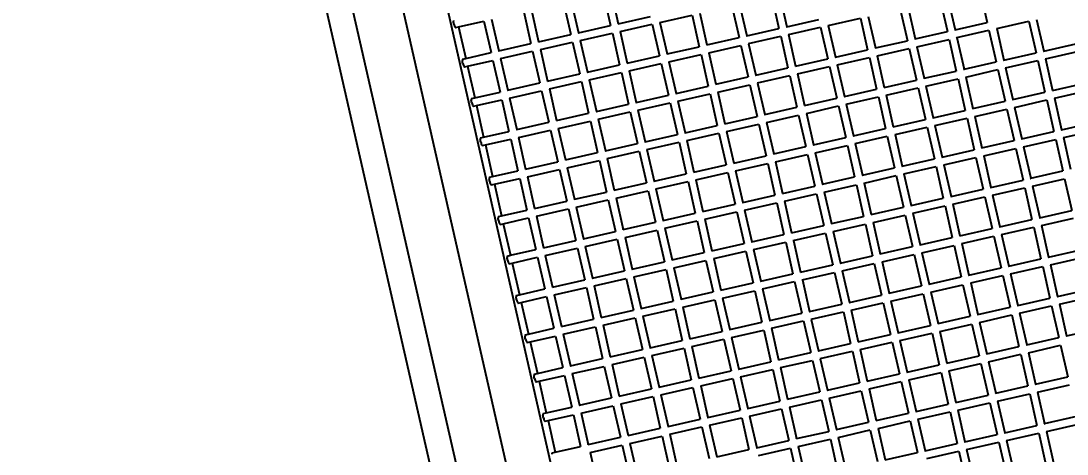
# Model space of a CAD drawing. Header units: inches. Extents: x -1841 to -80, y -100 to 1021.
# Drawn here: x -463.714 to -462.561, y 567.772 to 568.249 of the extents above; entities that cross this region are included whole.
import ezdxf

# ---------------------------------------------------------------- set-up
doc = ezdxf.new("R2010")
doc.units = ezdxf.units.IN
doc.header["$MEASUREMENT"] = 0
doc.layers.add('Edges', color=7, linetype='Continuous')
doc.styles.get("Standard").update_dxf_attribs({"font": 'arial.ttf'})

# ---------------------------------------------------------------- blocks, each defined once
blk = doc.blocks.new('infrared patio heater fr')
at = {"layer": 'Edges'}
for p, q in [((14.58, 5.303), (14.58, 6.131)), ((14.781, 5.303), (14.779, 6.131)), ((15.593, 5.303), (15.593, 6.131)), ((15.794, 5.303), (15.793, 6.131)), ((16.606, 5.303), (16.606, 6.131)), ((16.807, 5.303), (16.806, 6.131)), ((13.767, 5.303), (14.58, 5.303)), ((14.58, 5.295), (14.58, 5.303)), ((14.779, 5.299), (14.781, 5.303)), ((14.781, 5.303), (15.593, 5.303)), ((15.593, 5.295), (15.593, 5.303)), ((15.793, 5.299), (15.794, 5.303)), ((15.794, 5.303), (16.606, 5.303)), ((16.606, 5.295), (16.606, 5.303)), ((16.806, 5.299), (16.807, 5.303)), ((16.807, 5.303), (17.62, 5.303)), ((13.766, 5.105), (14.58, 5.105)), ((13.767, 4.277), (13.766, 5.105)), ((14.58, 4.277), (14.58, 5.105)), ((14.779, 5.105), (15.593, 5.105)), ((14.781, 4.277), (14.779, 5.105)), ((15.593, 4.277), (15.593, 5.105)), ((15.793, 5.105), (16.606, 5.105)), ((15.794, 4.277), (15.793, 5.105)), ((16.606, 4.277), (16.606, 5.105)), ((16.806, 5.105), (17.62, 5.105)), ((16.807, 4.277), (16.806, 5.105)), ((17.62, 4.277), (17.62, 5.105)), ((17.819, 5.105), (18.633, 5.105)), ((17.821, 4.277), (17.819, 5.105)), ((18.633, 4.277), (18.633, 5.105)), ((18.834, 4.277), (18.833, 5.105)), ((19.646, 4.277), (19.646, 5.105)), ((19.847, 4.277), (19.846, 5.105)), ((20.66, 4.277), (20.66, 5.105)), ((20.861, 4.277), (20.859, 5.105)), ((21.673, 4.277), (21.673, 5.105)), ((13.766, 4.273), (13.767, 4.277)), ((13.767, 4.277), (14.58, 4.277)), ((14.58, 4.269), (14.58, 4.277)), ((14.779, 4.273), (14.781, 4.277)), ((14.781, 4.277), (15.593, 4.277)), ((15.593, 4.269), (15.593, 4.277)), ((15.793, 4.273), (15.794, 4.277)), ((15.794, 4.277), (16.606, 4.277)), ((16.606, 4.269), (16.606, 4.277)), ((16.806, 4.273), (16.807, 4.277)), ((16.807, 4.277), (17.62, 4.277)), ((17.62, 4.271), (17.62, 4.277)), ((17.62, 4.267), (17.62, 4.271)), ((17.819, 4.273), (17.821, 4.277)), ((17.821, 4.277), (18.633, 4.277)), ((18.633, 4.269), (18.633, 4.277)), ((18.833, 4.273), (18.834, 4.277)), ((18.834, 4.277), (19.646, 4.277)), ((19.646, 4.269), (19.646, 4.277)), ((19.846, 4.273), (19.847, 4.277)), ((19.847, 4.277), (20.66, 4.277)), ((20.66, 4.269), (20.66, 4.277)), ((20.859, 4.273), (20.861, 4.277)), ((20.861, 4.277), (21.673, 4.277)), ((21.674, 4.271), (21.673, 4.277)), ((12.753, 4.079), (13.566, 4.079)), ((13.566, 3.251), (13.566, 4.079)), ((13.766, 4.079), (14.58, 4.079)), ((13.767, 3.251), (13.766, 4.079)), ((14.58, 3.251), (14.58, 4.079)), ((14.779, 4.079), (15.593, 4.079)), ((14.78, 3.251), (14.779, 4.079)), ((15.593, 3.251), (15.593, 4.079)), ((15.793, 4.079), (16.606, 4.079)), ((15.794, 3.251), (15.793, 4.079)), ((16.606, 3.251), (16.606, 4.079)), ((16.806, 4.079), (17.62, 4.079)), ((16.807, 3.251), (16.806, 4.079)), ((17.62, 3.251), (17.62, 4.079)), ((17.819, 4.079), (18.633, 4.079)), ((17.82, 3.251), (17.819, 4.079)), ((18.633, 3.251), (18.633, 4.079)), ((18.833, 4.079), (19.646, 4.079)), ((18.834, 3.251), (18.833, 4.079)), ((19.646, 3.251), (19.646, 4.079)), ((19.846, 4.079), (20.66, 4.079)), ((19.847, 3.251), (19.846, 4.079)), ((20.66, 3.251), (20.66, 4.079)), ((20.859, 4.079), (21.673, 4.079)), ((20.86, 3.251), (20.859, 4.079)), ((21.673, 3.251), (21.673, 4.079)), ((21.873, 4.079), (22.686, 4.079)), ((21.874, 3.251), (21.873, 4.079)), ((22.686, 3.251), (22.686, 4.079)), ((22.887, 3.251), (22.886, 4.079)), ((23.7, 3.251), (23.7, 4.079)), ((23.9, 3.251), (23.899, 4.079)), ((12.754, 3.251), (13.566, 3.251)), ((13.566, 3.242), (13.566, 3.251)), ((13.766, 3.245), (13.767, 3.251)), ((13.767, 3.251), (14.58, 3.251)), ((14.58, 3.242), (14.58, 3.251)), ((14.779, 3.245), (14.78, 3.251)), ((14.78, 3.251), (15.593, 3.251)), ((15.593, 3.242), (15.593, 3.251)), ((15.793, 3.245), (15.794, 3.251)), ((15.794, 3.251), (16.606, 3.251)), ((16.606, 3.242), (16.606, 3.251)), ((16.806, 3.245), (16.807, 3.251)), ((16.807, 3.251), (17.62, 3.251)), ((17.62, 3.242), (17.62, 3.251)), ((17.819, 3.245), (17.82, 3.251)), ((17.82, 3.251), (18.633, 3.251)), ((18.633, 3.242), (18.633, 3.251)), ((18.833, 3.245), (18.834, 3.251)), ((18.834, 3.251), (19.646, 3.251)), ((19.646, 3.242), (19.646, 3.251)), ((19.846, 3.245), (19.847, 3.251)), ((19.847, 3.251), (20.66, 3.251)), ((20.66, 3.242), (20.66, 3.251)), ((20.859, 3.245), (20.86, 3.251)), ((20.86, 3.251), (21.673, 3.251)), ((21.673, 3.242), (21.673, 3.251)), ((21.873, 3.245), (21.874, 3.251)), ((21.874, 3.251), (22.686, 3.251)), ((22.686, 3.242), (22.686, 3.251)), ((22.886, 3.245), (22.887, 3.251)), ((22.887, 3.251), (23.7, 3.251)), ((23.7, 3.245), (23.7, 3.251)), ((23.7, 3.242), (23.7, 3.245)), ((23.899, 3.245), (23.9, 3.251)), ((23.9, 3.251), (24.713, 3.251)), ((12.753, 3.053), (13.566, 3.053)), ((13.566, 2.225), (13.566, 3.053)), ((13.766, 3.053), (14.58, 3.053)), ((13.767, 2.225), (13.766, 3.053)), ((14.58, 2.225), (14.58, 3.053)), ((14.78, 2.225), (14.778, 3.055)), ((14.78, 3.053), (15.593, 3.053)), ((15.593, 2.225), (15.593, 3.053)), ((15.794, 2.225), (15.791, 3.055)), ((15.793, 3.053), (16.606, 3.053)), ((16.606, 2.225), (16.606, 3.053)), ((16.806, 3.053), (17.62, 3.053)), ((16.807, 2.225), (16.806, 3.053)), ((17.62, 2.225), (17.62, 3.053)), ((17.819, 3.053), (18.633, 3.053)), ((17.82, 2.225), (17.819, 3.053)), ((18.633, 2.225), (18.633, 3.053)), ((18.833, 3.053), (19.646, 3.053)), ((18.834, 2.225), (18.833, 3.053)), ((19.646, 2.225), (19.646, 3.053)), ((19.846, 3.053), (20.66, 3.053)), ((19.847, 2.225), (19.846, 3.053)), ((20.66, 2.225), (20.66, 3.053)), ((20.859, 3.053), (21.673, 3.053)), ((20.86, 2.225), (20.859, 3.053)), ((21.673, 2.225), (21.673, 3.053)), ((21.874, 2.225), (21.871, 3.055)), ((21.873, 3.053), (22.686, 3.053)), ((22.686, 2.225), (22.686, 3.053)), ((22.886, 3.053), (23.7, 3.053)), ((22.887, 2.225), (22.886, 3.053)), ((23.7, 2.225), (23.7, 3.053)), ((23.899, 3.053), (24.713, 3.053)), ((23.9, 2.225), (23.899, 3.053)), ((12.754, 2.225), (13.566, 2.225)), ((13.566, 2.218), (13.566, 2.225)), ((13.766, 2.221), (13.767, 2.225)), ((13.767, 2.225), (14.58, 2.225)), ((14.58, 2.218), (14.58, 2.225)), ((14.779, 2.221), (14.78, 2.225)), ((14.78, 2.225), (15.593, 2.225)), ((15.593, 2.218), (15.593, 2.225)), ((15.793, 2.221), (15.794, 2.225)), ((15.794, 2.225), (16.606, 2.225)), ((16.606, 2.218), (16.606, 2.225)), ((16.806, 2.221), (16.807, 2.225)), ((16.807, 2.225), (17.62, 2.225)), ((17.62, 2.218), (17.62, 2.225)), ((17.819, 2.221), (17.82, 2.225)), ((17.82, 2.225), (18.633, 2.225)), ((18.633, 2.218), (18.633, 2.225)), ((18.833, 2.221), (18.834, 2.225)), ((18.834, 2.225), (19.646, 2.225)), ((19.646, 2.218), (19.646, 2.225)), ((19.846, 2.221), (19.847, 2.225)), ((19.847, 2.225), (20.66, 2.225)), ((20.66, 2.218), (20.66, 2.225)), ((20.859, 2.221), (20.86, 2.225)), ((20.86, 2.225), (21.673, 2.225)), ((21.673, 2.218), (21.673, 2.225)), ((21.873, 2.221), (21.874, 2.225)), ((21.874, 2.225), (22.686, 2.225)), ((22.686, 2.218), (22.686, 2.225)), ((22.886, 2.221), (22.887, 2.225)), ((22.887, 2.225), (23.7, 2.225)), ((23.7, 2.218), (23.7, 2.225)), ((23.899, 2.221), (23.9, 2.225)), ((23.9, 2.225), (24.713, 2.225)), ((12.753, 2.027), (13.566, 2.027)), ((13.566, 1.199), (13.566, 2.027)), ((13.766, 2.027), (14.58, 2.027)), ((13.767, 1.199), (13.766, 2.027)), ((14.58, 1.199), (14.58, 2.027)), ((14.779, 2.027), (15.593, 2.027)), ((14.78, 1.199), (14.779, 2.027)), ((15.593, 1.199), (15.593, 2.027)), ((15.793, 2.027), (16.606, 2.027)), ((15.794, 1.199), (15.793, 2.027)), ((16.606, 1.199), (16.606, 2.027)), ((16.806, 2.027), (17.62, 2.027)), ((16.807, 1.199), (16.806, 2.027)), ((17.62, 1.199), (17.62, 2.027)), ((17.819, 2.027), (18.633, 2.027)), ((17.82, 1.199), (17.819, 2.027)), ((18.633, 1.199), (18.633, 2.027)), ((18.833, 2.027), (19.646, 2.027)), ((18.834, 1.199), (18.833, 2.027)), ((19.646, 1.199), (19.646, 2.027)), ((19.846, 2.027), (20.66, 2.027)), ((19.847, 1.199), (19.846, 2.027)), ((20.66, 1.199), (20.66, 2.027)), ((20.859, 2.027), (21.673, 2.027)), ((20.86, 1.199), (20.859, 2.027)), ((21.673, 1.199), (21.673, 2.027)), ((21.873, 2.027), (22.686, 2.027)), ((21.874, 1.199), (21.873, 2.027)), ((22.686, 1.199), (22.686, 2.027)), ((22.886, 2.027), (23.7, 2.027)), ((22.887, 1.199), (22.886, 2.027)), ((23.7, 1.199), (23.7, 2.027)), ((23.899, 2.027), (24.713, 2.027)), ((23.9, 1.199), (23.899, 2.027)), ((12.754, 1.199), (13.566, 1.199)), ((13.566, 1.193), (13.566, 1.199)), ((13.766, 1.196), (13.767, 1.199)), ((13.767, 1.199), (14.58, 1.199)), ((14.58, 1.193), (14.58, 1.199)), ((14.779, 1.196), (14.78, 1.199)), ((14.78, 1.199), (15.593, 1.199)), ((15.593, 1.193), (15.593, 1.199)), ((15.793, 1.196), (15.794, 1.199)), ((15.794, 1.199), (16.606, 1.199)), ((16.606, 1.193), (16.606, 1.199)), ((16.806, 1.196), (16.807, 1.199)), ((16.807, 1.199), (17.62, 1.199)), ((17.62, 1.193), (17.62, 1.199)), ((17.819, 1.196), (17.82, 1.199)), ((17.82, 1.199), (18.633, 1.199)), ((18.633, 1.193), (18.633, 1.199)), ((18.833, 1.196), (18.834, 1.199)), ((18.834, 1.199), (19.646, 1.199)), ((19.646, 1.193), (19.646, 1.199)), ((19.846, 1.196), (19.847, 1.199)), ((19.847, 1.199), (20.66, 1.199)), ((20.66, 1.193), (20.66, 1.199)), ((20.859, 1.196), (20.86, 1.199)), ((20.86, 1.199), (21.673, 1.199)), ((21.673, 1.193), (21.673, 1.199)), ((21.873, 1.196), (21.874, 1.199)), ((21.874, 1.199), (22.686, 1.199)), ((22.686, 1.193), (22.686, 1.199)), ((22.886, 1.196), (22.887, 1.199)), ((22.887, 1.199), (23.7, 1.199)), ((23.7, 1.193), (23.7, 1.199)), ((23.899, 1.196), (23.9, 1.199)), ((23.9, 1.199), (24.713, 1.199)), ((12.753, 1.001), (13.566, 1.001)), ((12.754, 0.173), (12.753, 1.001)), ((13.566, 0.173), (13.566, 1.001)), ((13.766, 1.001), (14.58, 1.001)), ((13.767, 0.173), (13.766, 1.001)), ((14.58, 0.173), (14.58, 1.001)), ((14.779, 1.001), (15.593, 1.001)), ((14.78, 0.173), (14.779, 1.001)), ((15.593, 0.173), (15.593, 1.001)), ((15.793, 1.001), (16.606, 1.001)), ((15.794, 0.173), (15.793, 1.001)), ((16.606, 0.173), (16.606, 1.001)), ((16.806, 1.001), (17.62, 1.001)), ((16.807, 0.173), (16.806, 1.001)), ((17.62, 0.173), (17.62, 1.001)), ((17.819, 1.001), (18.633, 1.001)), ((17.82, 0.173), (17.819, 1.001)), ((18.633, 0.173), (18.633, 1.001)), ((18.833, 1.001), (19.646, 1.001)), ((18.834, 0.173), (18.833, 1.001)), ((19.646, 0.173), (19.646, 1.001)), ((19.846, 1.001), (20.66, 1.001)), ((19.847, 0.173), (19.846, 1.001)), ((20.66, 0.173), (20.66, 1.001)), ((20.859, 1.001), (21.673, 1.001)), ((20.86, 0.173), (20.859, 1.001)), ((21.673, 0.173), (21.673, 1.001)), ((21.873, 1.001), (22.686, 1.001)), ((21.874, 0.173), (21.873, 1.001)), ((22.686, 0.173), (22.686, 1.001)), ((22.886, 1.001), (23.7, 1.001)), ((22.887, 0.173), (22.886, 1.001)), ((23.7, 0.173), (23.7, 1.001)), ((23.899, 1.001), (24.713, 1.001)), ((23.9, 0.173), (23.899, 1.001)), ((12.753, 0.17), (12.754, 0.173)), ((12.754, 0.173), (13.566, 0.173)), ((13.566, 0.167), (13.566, 0.173)), ((13.766, 0.17), (13.767, 0.173)), ((13.767, 0.173), (14.58, 0.173)), ((14.58, 0.167), (14.58, 0.173)), ((14.779, 0.17), (14.78, 0.173)), ((14.78, 0.173), (15.593, 0.173)), ((15.593, 0.167), (15.593, 0.173)), ((15.793, 0.17), (15.794, 0.173)), ((15.794, 0.173), (16.606, 0.173)), ((16.606, 0.167), (16.606, 0.173)), ((16.806, 0.17), (16.807, 0.173)), ((16.807, 0.173), (17.62, 0.173)), ((17.62, 0.167), (17.62, 0.173)), ((17.819, 0.17), (17.82, 0.173)), ((17.82, 0.173), (18.633, 0.173)), ((18.633, 0.167), (18.633, 0.173)), ((18.833, 0.17), (18.834, 0.173)), ((18.834, 0.173), (19.646, 0.173)), ((19.646, 0.167), (19.646, 0.173)), ((19.846, 0.17), (19.847, 0.173)), ((19.847, 0.173), (20.66, 0.173)), ((20.66, 0.167), (20.66, 0.173)), ((20.859, 0.17), (20.86, 0.173)), ((20.86, 0.173), (21.673, 0.173)), ((21.673, 0.167), (21.673, 0.173)), ((21.873, 0.17), (21.874, 0.173)), ((21.874, 0.173), (22.686, 0.173)), ((22.686, 0.167), (22.686, 0.173)), ((22.886, 0.17), (22.887, 0.173)), ((22.887, 0.173), (23.7, 0.173)), ((23.7, 0.167), (23.7, 0.173)), ((12.553, -0.853), (12.553, -0.025)), ((12.753, -0.026), (13.566, -0.025)), ((12.754, -0.853), (12.753, -0.026)), ((13.566, -0.853), (13.566, -0.025)), ((13.766, -0.026), (14.58, -0.025)), ((13.768, -0.853), (13.766, -0.026)), ((14.58, -0.853), (14.58, -0.025)), ((14.779, -0.026), (15.593, -0.025)), ((14.781, -0.853), (14.779, -0.026)), ((15.593, -0.853), (15.593, -0.025)), ((15.793, -0.026), (16.606, -0.025)), ((15.794, -0.853), (15.793, -0.026)), ((16.606, -0.853), (16.606, -0.025)), ((16.806, -0.026), (17.62, -0.025)), ((16.808, -0.853), (16.806, -0.026)), ((17.62, -0.853), (17.62, -0.025)), ((17.819, -0.026), (18.633, -0.025)), ((17.821, -0.853), (17.819, -0.026)), ((18.633, -0.853), (18.633, -0.025)), ((18.833, -0.026), (19.646, -0.025)), ((18.834, -0.853), (18.833, -0.026)), ((19.646, -0.853), (19.646, -0.025)), ((19.846, -0.026), (20.66, -0.025)), ((19.848, -0.853), (19.846, -0.026)), ((20.66, -0.853), (20.66, -0.025)), ((20.859, -0.026), (21.673, -0.025)), ((20.861, -0.853), (20.859, -0.026)), ((21.673, -0.853), (21.673, -0.025)), ((21.873, -0.026), (22.686, -0.025)), ((21.874, -0.853), (21.873, -0.026)), ((22.686, -0.853), (22.686, -0.025)), ((22.886, -0.026), (23.7, -0.025)), ((22.888, -0.853), (22.886, -0.026)), ((23.7, -0.853), (23.7, -0.025)), ((11.741, -0.853), (12.553, -0.853)), ((12.553, -0.859), (12.553, -0.853)), ((12.753, -0.855), (12.754, -0.853)), ((12.754, -0.853), (13.566, -0.853)), ((13.566, -0.859), (13.566, -0.853)), ((13.766, -0.855), (13.768, -0.853)), ((13.768, -0.853), (14.58, -0.853)), ((14.58, -0.859), (14.58, -0.853)), ((14.779, -0.855), (14.781, -0.853)), ((14.781, -0.853), (15.593, -0.853)), ((15.593, -0.859), (15.593, -0.853)), ((15.793, -0.855), (15.794, -0.853)), ((15.794, -0.853), (16.606, -0.853)), ((16.606, -0.859), (16.606, -0.853)), ((16.806, -0.855), (16.808, -0.853)), ((16.808, -0.853), (17.62, -0.853)), ((17.62, -0.859), (17.62, -0.853)), ((17.819, -0.855), (17.821, -0.853)), ((17.821, -0.853), (18.633, -0.853)), ((18.633, -0.859), (18.633, -0.853)), ((18.833, -0.855), (18.834, -0.853)), ((18.834, -0.853), (19.646, -0.853)), ((19.646, -0.859), (19.646, -0.853)), ((19.846, -0.855), (19.848, -0.853)), ((19.848, -0.853), (20.66, -0.853)), ((20.66, -0.859), (20.66, -0.853)), ((20.859, -0.855), (20.861, -0.853)), ((20.861, -0.853), (21.673, -0.853)), ((21.673, -0.859), (21.673, -0.853)), ((21.873, -0.855), (21.874, -0.853)), ((21.874, -0.853), (22.686, -0.853)), ((22.686, -0.859), (22.686, -0.853)), ((22.886, -0.855), (22.888, -0.853)), ((22.888, -0.853), (23.7, -0.853)), ((11.739, -1.052), (12.553, -1.051)), ((12.553, -1.879), (12.553, -1.051)), ((12.753, -1.881), (12.75, -1.051)), ((12.753, -1.052), (13.566, -1.051)), ((13.566, -1.879), (13.566, -1.051)), ((13.766, -1.881), (13.764, -1.051)), ((13.766, -1.052), (14.58, -1.051)), ((14.58, -1.879), (14.58, -1.051)), ((14.779, -1.052), (15.593, -1.051)), ((14.779, -1.881), (14.779, -1.052)), ((15.593, -1.879), (15.593, -1.051)), ((15.793, -1.052), (16.606, -1.051)), ((15.793, -1.881), (15.793, -1.052)), ((16.606, -1.879), (16.606, -1.051)), ((16.806, -1.052), (17.62, -1.051)), ((16.806, -1.881), (16.806, -1.052)), ((17.62, -1.879), (17.62, -1.051)), ((17.819, -1.052), (18.633, -1.051)), ((17.819, -1.881), (17.819, -1.052)), ((18.633, -1.879), (18.633, -1.051)), ((18.833, -1.052), (19.646, -1.051)), ((18.833, -1.881), (18.833, -1.052)), ((19.646, -1.879), (19.646, -1.051)), ((19.846, -1.052), (20.66, -1.051)), ((19.846, -1.881), (19.846, -1.052)), ((20.66, -1.879), (20.66, -1.051)), ((20.859, -1.052), (21.673, -1.051)), ((20.859, -1.881), (20.859, -1.052)), ((21.673, -1.879), (21.673, -1.051)), ((21.873, -1.052), (22.686, -1.051)), ((21.873, -1.881), (21.873, -1.052)), ((22.686, -1.879), (22.686, -1.051)), ((22.886, -1.881), (22.884, -1.051)), ((22.886, -1.052), (23.7, -1.051)), ((11.739, -2.077), (12.553, -2.077)), ((11.742, -1.879), (12.553, -1.879)), ((12.553, -1.884), (12.553, -1.879)), ((12.553, -2.905), (12.553, -2.077)), ((12.753, -2.905), (12.753, -2.077)), ((12.753, -2.077), (13.566, -2.077)), ((12.755, -1.879), (13.566, -1.879)), ((13.566, -1.884), (13.566, -1.879)), ((13.566, -2.905), (13.566, -2.077)), ((13.766, -2.905), (13.766, -2.077)), ((13.766, -2.077), (14.58, -2.077)), ((13.769, -1.879), (14.58, -1.879)), ((14.58, -1.884), (14.58, -1.879)), ((14.58, -2.905), (14.58, -2.077)), ((14.779, -2.905), (14.779, -2.077)), ((14.779, -2.077), (15.593, -2.077)), ((14.782, -1.879), (15.593, -1.879)), ((15.593, -1.884), (15.593, -1.879)), ((15.593, -2.905), (15.593, -2.077)), ((15.793, -2.905), (15.793, -2.077)), ((15.793, -2.077), (16.606, -2.077)), ((15.795, -1.879), (16.606, -1.879)), ((16.606, -1.884), (16.606, -1.879)), ((16.606, -2.905), (16.606, -2.077)), ((16.806, -2.905), (16.806, -2.077)), ((16.806, -2.077), (17.62, -2.077)), ((16.809, -1.879), (17.62, -1.879)), ((17.62, -1.884), (17.62, -1.879)), ((17.62, -2.905), (17.62, -2.077)), ((17.819, -2.905), (17.819, -2.077)), ((17.819, -2.077), (18.633, -2.077)), ((17.822, -1.879), (18.633, -1.879)), ((18.633, -1.884), (18.633, -1.879)), ((18.633, -2.905), (18.633, -2.077)), ((18.833, -2.905), (18.833, -2.077)), ((18.833, -2.077), (19.646, -2.077)), ((18.835, -1.879), (19.646, -1.879)), ((19.646, -1.884), (19.646, -1.879)), ((19.646, -2.905), (19.646, -2.077)), ((19.846, -2.905), (19.846, -2.077)), ((19.846, -2.077), (20.66, -2.077)), ((19.849, -1.879), (20.66, -1.879)), ((20.66, -1.884), (20.66, -1.879)), ((20.66, -2.905), (20.66, -2.077)), ((20.859, -2.905), (20.859, -2.077)), ((20.859, -2.077), (21.673, -2.077)), ((20.862, -1.879), (21.673, -1.879)), ((21.673, -1.884), (21.673, -1.879)), ((21.673, -2.905), (21.673, -2.077)), ((21.873, -2.905), (21.873, -2.077)), ((21.873, -2.077), (22.686, -2.077)), ((21.875, -1.879), (22.686, -1.879)), ((22.686, -1.884), (22.686, -1.879)), ((22.686, -2.905), (22.686, -2.077)), ((22.886, -2.905), (22.886, -2.077)), ((22.886, -2.077), (23.7, -2.077)), ((22.889, -1.879), (23.7, -1.879)), ((11.739, -2.905), (12.553, -2.905)), ((11.739, -3.931), (11.739, -3.103)), ((11.739, -3.103), (12.553, -3.103)), ((12.553, -2.909), (12.553, -2.905)), ((12.553, -3.931), (12.553, -3.103)), ((12.753, -2.905), (13.566, -2.905)), ((12.753, -3.931), (12.753, -3.103)), ((12.753, -3.103), (13.566, -3.103)), ((13.566, -2.909), (13.566, -2.905)), ((13.566, -3.931), (13.566, -3.103)), ((13.766, -2.905), (14.58, -2.905)), ((13.766, -3.931), (13.766, -3.103)), ((13.766, -3.103), (14.58, -3.103)), ((14.58, -2.909), (14.58, -2.905)), ((14.58, -3.931), (14.58, -3.103)), ((14.779, -2.905), (15.593, -2.905)), ((14.779, -3.931), (14.779, -3.103)), ((14.779, -3.103), (15.593, -3.103)), ((15.593, -2.909), (15.593, -2.905)), ((15.593, -3.931), (15.593, -3.103)), ((15.793, -2.905), (16.606, -2.905)), ((15.793, -3.931), (15.793, -3.103)), ((15.793, -3.103), (16.606, -3.103)), ((16.606, -2.909), (16.606, -2.905)), ((16.606, -3.931), (16.606, -3.103)), ((16.806, -2.905), (17.62, -2.905)), ((16.806, -3.931), (16.806, -3.103)), ((16.806, -3.103), (17.62, -3.103)), ((17.62, -2.909), (17.62, -2.905)), ((17.62, -3.931), (17.62, -3.103)), ((17.819, -2.905), (18.633, -2.905)), ((17.819, -3.931), (17.819, -3.103)), ((17.819, -3.103), (18.633, -3.103)), ((18.633, -2.909), (18.633, -2.905)), ((18.633, -3.931), (18.633, -3.103)), ((18.833, -2.905), (19.646, -2.905)), ((18.833, -3.931), (18.833, -3.103)), ((18.833, -3.103), (19.646, -3.103)), ((19.646, -2.909), (19.646, -2.905)), ((19.646, -3.931), (19.646, -3.103)), ((19.846, -2.905), (20.66, -2.905)), ((19.846, -3.931), (19.846, -3.103)), ((19.846, -3.103), (20.66, -3.103)), ((20.66, -2.909), (20.66, -2.905)), ((20.66, -3.931), (20.66, -3.103)), ((20.859, -2.905), (21.673, -2.905)), ((20.859, -3.931), (20.859, -3.103)), ((20.859, -3.103), (21.673, -3.103)), ((21.673, -2.909), (21.673, -2.905)), ((21.673, -3.931), (21.673, -3.103)), ((21.873, -2.905), (22.686, -2.905)), ((21.873, -3.931), (21.873, -3.103)), ((21.873, -3.103), (22.686, -3.103)), ((22.686, -2.909), (22.686, -2.905)), ((22.686, -3.931), (22.686, -3.103)), ((22.886, -2.905), (23.7, -2.905)), ((22.886, -3.931), (22.886, -3.103)), ((22.886, -3.103), (23.7, -3.103)), ((11.739, -3.931), (12.553, -3.931)), ((12.553, -3.936), (12.553, -3.931)), ((12.753, -3.931), (13.566, -3.931)), ((13.566, -3.936), (13.566, -3.931)), ((13.766, -3.931), (14.58, -3.931)), ((14.58, -3.936), (14.58, -3.931)), ((14.779, -3.931), (15.593, -3.931)), ((15.593, -3.936), (15.593, -3.931)), ((15.793, -3.931), (16.606, -3.931)), ((16.606, -3.936), (16.606, -3.931)), ((16.806, -3.931), (17.62, -3.931)), ((17.62, -3.936), (17.62, -3.931)), ((17.819, -3.931), (18.633, -3.931)), ((18.633, -3.936), (18.633, -3.931)), ((18.833, -3.931), (19.646, -3.931)), ((19.646, -3.936), (19.646, -3.931)), ((19.846, -3.931), (20.66, -3.931)), ((20.66, -3.936), (20.66, -3.931)), ((20.859, -3.931), (21.673, -3.931)), ((21.673, -3.936), (21.673, -3.931)), ((21.873, -3.931), (22.686, -3.931)), ((22.686, -3.936), (22.686, -3.931)), ((11.54, -4.957), (11.54, -4.129)), ((11.739, -4.957), (11.739, -4.129)), ((11.739, -4.129), (12.553, -4.129)), ((12.553, -4.957), (12.553, -4.129)), ((12.753, -4.957), (12.753, -4.129)), ((12.753, -4.129), (13.566, -4.129)), ((13.566, -4.957), (13.566, -4.129)), ((13.766, -4.957), (13.766, -4.129)), ((13.766, -4.129), (14.58, -4.129)), ((14.58, -4.957), (14.58, -4.129)), ((14.779, -4.957), (14.779, -4.129)), ((14.779, -4.129), (15.593, -4.129)), ((15.593, -4.957), (15.593, -4.129)), ((15.793, -4.957), (15.793, -4.129)), ((15.793, -4.129), (16.606, -4.129)), ((16.606, -4.957), (16.606, -4.129)), ((16.806, -4.957), (16.806, -4.129)), ((16.806, -4.129), (17.62, -4.129)), ((17.62, -4.957), (17.62, -4.129)), ((17.819, -4.957), (17.819, -4.129)), ((17.819, -4.129), (18.633, -4.129)), ((18.633, -4.957), (18.633, -4.129)), ((18.833, -4.957), (18.833, -4.129)), ((18.833, -4.129), (19.646, -4.129)), ((19.646, -4.957), (19.646, -4.129)), ((19.846, -4.957), (19.846, -4.129)), ((19.846, -4.129), (20.66, -4.129)), ((20.66, -4.957), (20.66, -4.129)), ((20.859, -4.957), (20.859, -4.129)), ((20.859, -4.129), (21.673, -4.129)), ((21.673, -4.957), (21.673, -4.129)), ((21.873, -4.957), (21.873, -4.129)), ((21.873, -4.129), (22.686, -4.129)), ((22.686, -4.957), (22.686, -4.129)), ((10.726, -4.957), (11.54, -4.957)), ((11.54, -4.963), (11.54, -4.957)), ((11.739, -4.957), (12.553, -4.957)), ((12.553, -4.963), (12.553, -4.957)), ((12.753, -4.957), (13.566, -4.957)), ((13.566, -4.963), (13.566, -4.957)), ((13.766, -4.957), (14.58, -4.957)), ((14.58, -4.963), (14.58, -4.957)), ((14.779, -4.957), (15.593, -4.957)), ((15.593, -4.963), (15.593, -4.957)), ((15.793, -4.957), (16.606, -4.957)), ((16.606, -4.963), (16.606, -4.957)), ((16.806, -4.957), (17.62, -4.957)), ((17.62, -4.963), (17.62, -4.957)), ((17.819, -4.957), (18.633, -4.957)), ((18.633, -4.963), (18.633, -4.957)), ((18.833, -4.957), (19.646, -4.957)), ((19.646, -4.963), (19.646, -4.957)), ((19.846, -4.957), (20.66, -4.957)), ((20.66, -4.963), (20.66, -4.957)), ((20.859, -4.957), (21.673, -4.957)), ((21.673, -4.963), (21.673, -4.957)), ((21.873, -4.957), (22.686, -4.957)), ((10.726, -5.155), (11.54, -5.155)), ((11.54, -5.983), (11.54, -5.155)), ((11.739, -5.983), (11.739, -5.155)), ((11.739, -5.155), (12.553, -5.155)), ((12.553, -5.983), (12.553, -5.155)), ((12.753, -5.983), (12.753, -5.155)), ((12.753, -5.155), (13.566, -5.155)), ((13.566, -5.983), (13.566, -5.155)), ((13.766, -5.983), (13.766, -5.155)), ((13.766, -5.155), (14.58, -5.155)), ((14.58, -5.983), (14.58, -5.155)), ((14.779, -5.983), (14.779, -5.155)), ((14.779, -5.155), (15.593, -5.155)), ((15.593, -5.983), (15.593, -5.155)), ((15.793, -5.983), (15.793, -5.155)), ((15.793, -5.155), (16.606, -5.155)), ((16.606, -5.983), (16.606, -5.155)), ((16.806, -5.983), (16.806, -5.155)), ((16.806, -5.155), (17.62, -5.155)), ((17.62, -5.983), (17.62, -5.155)), ((17.819, -5.983), (17.819, -5.155)), ((17.819, -5.155), (18.633, -5.155)), ((18.633, -5.983), (18.633, -5.155)), ((18.833, -5.983), (18.833, -5.155)), ((18.833, -5.155), (19.646, -5.155)), ((19.646, -5.983), (19.646, -5.155)), ((19.846, -5.983), (19.846, -5.155)), ((19.846, -5.155), (20.66, -5.155)), ((20.66, -5.983), (20.66, -5.155)), ((20.859, -5.983), (20.859, -5.155)), ((20.859, -5.155), (21.673, -5.155)), ((21.673, -5.983), (21.673, -5.155)), ((21.873, -5.983), (21.873, -5.155)), ((21.873, -5.155), (22.686, -5.155)), ((10.726, -5.983), (11.54, -5.983)), ((11.54, -5.989), (11.54, -5.983)), ((11.739, -5.983), (12.553, -5.983)), ((12.553, -5.989), (12.553, -5.983)), ((12.753, -5.983), (13.566, -5.983)), ((13.566, -5.989), (13.566, -5.983)), ((13.766, -5.983), (14.58, -5.983)), ((14.58, -5.989), (14.58, -5.983)), ((14.779, -5.983), (15.593, -5.983)), ((15.593, -5.989), (15.593, -5.983)), ((15.793, -5.983), (16.606, -5.983)), ((16.606, -5.989), (16.606, -5.983)), ((16.806, -5.983), (17.62, -5.983)), ((17.62, -5.989), (17.62, -5.983)), ((17.819, -5.983), (18.633, -5.983)), ((18.633, -5.989), (18.633, -5.983)), ((18.833, -5.983), (19.646, -5.983)), ((19.646, -5.989), (19.646, -5.983)), ((19.846, -5.983), (20.66, -5.983)), ((20.66, -5.989), (20.66, -5.983)), ((20.859, -5.983), (21.673, -5.983)), ((21.673, -5.989), (21.673, -5.983)), ((21.873, -5.983), (22.686, -5.983)), ((10.726, -6.182), (11.54, -6.182)), ((11.54, -7.009), (11.54, -6.182)), ((11.739, -7.009), (11.739, -6.182)), ((11.739, -6.182), (12.553, -6.182)), ((12.553, -7.009), (12.553, -6.182)), ((12.753, -7.009), (12.753, -6.182)), ((12.753, -6.182), (13.566, -6.182)), ((13.566, -7.009), (13.566, -6.182)), ((13.766, -7.009), (13.766, -6.182)), ((13.766, -6.182), (14.58, -6.182)), ((14.58, -7.009), (14.58, -6.182)), ((14.779, -7.009), (14.779, -6.182)), ((14.779, -6.182), (15.593, -6.182)), ((15.593, -7.009), (15.593, -6.182)), ((15.793, -7.009), (15.793, -6.182)), ((15.793, -6.182), (16.606, -6.182)), ((16.606, -7.009), (16.606, -6.182)), ((16.806, -7.009), (16.806, -6.182)), ((16.806, -6.182), (17.62, -6.182)), ((17.62, -7.009), (17.62, -6.182)), ((17.819, -7.009), (17.819, -6.182)), ((17.819, -6.182), (18.633, -6.182)), ((18.633, -7.009), (18.633, -6.182)), ((18.833, -7.009), (18.833, -6.182)), ((18.833, -6.182), (19.646, -6.182)), ((19.646, -7.009), (19.646, -6.182)), ((19.846, -7.009), (19.846, -6.182)), ((19.846, -6.182), (20.66, -6.182)), ((20.66, -7.009), (20.66, -6.182)), ((20.859, -7.009), (20.859, -6.182)), ((20.859, -6.182), (21.673, -6.182)), ((21.673, -7.009), (21.673, -6.182)), ((21.873, -7.009), (21.873, -6.182)), ((21.873, -6.182), (22.686, -6.182)), ((10.726, -7.009), (11.54, -7.009)), ((11.54, -7.012), (11.54, -7.009)), ((11.739, -7.009), (12.553, -7.009)), ((12.553, -7.012), (12.553, -7.009)), ((12.753, -7.009), (13.566, -7.009)), ((13.566, -7.012), (13.566, -7.009)), ((13.766, -7.009), (14.58, -7.009)), ((14.58, -7.012), (14.58, -7.009)), ((14.779, -7.009), (15.593, -7.009)), ((15.593, -7.012), (15.593, -7.009)), ((15.793, -7.009), (16.606, -7.009)), ((16.606, -7.012), (16.606, -7.009)), ((16.806, -7.009), (17.62, -7.009)), ((17.62, -7.012), (17.62, -7.009)), ((17.819, -7.009), (18.633, -7.009)), ((18.633, -7.012), (18.633, -7.009)), ((18.833, -7.009), (19.646, -7.009)), ((19.646, -7.012), (19.646, -7.009)), ((19.846, -7.009), (20.66, -7.009)), ((20.66, -7.012), (20.66, -7.009)), ((20.859, -7.009), (21.673, -7.009)), ((21.673, -7.012), (21.673, -7.009)), ((21.873, -7.009), (22.686, -7.009)), ((10.726, -7.208), (11.54, -7.207)), ((11.54, -8.035), (11.54, -7.207)), ((11.739, -7.208), (12.553, -7.207)), ((11.739, -8.035), (11.739, -7.208)), ((12.553, -8.035), (12.553, -7.207)), ((12.753, -7.208), (13.566, -7.207)), ((12.753, -8.035), (12.753, -7.208)), ((13.566, -8.035), (13.566, -7.207)), ((13.766, -7.208), (14.58, -7.207)), ((13.766, -8.035), (13.766, -7.208)), ((14.58, -8.035), (14.58, -7.207)), ((14.779, -7.208), (15.593, -7.207)), ((14.779, -8.035), (14.779, -7.208)), ((15.593, -8.035), (15.593, -7.207)), ((15.793, -7.208), (16.606, -7.207)), ((15.793, -8.035), (15.793, -7.208)), ((16.606, -8.035), (16.606, -7.207)), ((16.806, -7.208), (17.62, -7.207)), ((16.806, -8.035), (16.806, -7.208)), ((17.62, -8.035), (17.62, -7.207)), ((17.819, -7.208), (18.633, -7.207)), ((17.819, -8.035), (17.819, -7.208)), ((18.633, -8.035), (18.633, -7.207)), ((18.833, -7.208), (19.646, -7.207)), ((18.833, -8.035), (18.833, -7.208)), ((19.646, -8.035), (19.646, -7.207)), ((19.846, -7.208), (20.66, -7.207)), ((19.846, -8.035), (19.846, -7.208)), ((20.66, -8.035), (20.66, -7.207)), ((20.859, -7.208), (21.673, -7.207)), ((20.859, -8.035), (20.859, -7.208)), ((21.673, -8.035), (21.673, -7.207)), ((21.873, -7.208), (22.686, -7.207)), ((21.873, -8.035), (21.873, -7.208)), ((10.726, -8.035), (11.54, -8.035)), ((11.54, -8.038), (11.54, -8.035)), ((11.739, -8.035), (12.553, -8.035)), ((12.553, -8.038), (12.553, -8.035)), ((12.753, -8.035), (13.566, -8.035)), ((13.566, -8.038), (13.566, -8.035)), ((13.766, -8.035), (14.58, -8.035)), ((14.58, -8.038), (14.58, -8.035)), ((14.779, -8.035), (15.593, -8.035)), ((15.593, -8.038), (15.593, -8.035)), ((15.793, -8.035), (16.606, -8.035)), ((16.606, -8.038), (16.606, -8.035)), ((16.806, -8.035), (17.62, -8.035)), ((17.62, -8.038), (17.62, -8.035)), ((17.819, -8.035), (18.633, -8.035)), ((18.633, -8.038), (18.633, -8.035)), ((18.833, -8.035), (19.646, -8.035)), ((19.646, -8.038), (19.646, -8.035)), ((19.846, -8.035), (20.66, -8.035)), ((20.66, -8.038), (20.66, -8.035)), ((20.859, -8.035), (21.673, -8.035)), ((21.673, -8.038), (21.673, -8.035)), ((21.873, -8.035), (22.686, -8.035)), ((10.726, -8.234), (11.54, -8.233)), ((10.726, -8.886), (10.726, -8.234)), ((11.54, -8.886), (11.54, -8.233)), ((11.739, -8.234), (12.553, -8.233)), ((11.739, -8.886), (11.739, -8.234)), ((12.553, -8.886), (12.553, -8.233)), ((12.753, -8.234), (13.566, -8.233)), ((12.753, -8.886), (12.753, -8.234)), ((13.566, -8.886), (13.566, -8.233)), ((13.766, -8.234), (14.58, -8.233)), ((13.766, -8.886), (13.766, -8.234)), ((14.58, -8.886), (14.58, -8.233)), ((14.779, -8.234), (15.593, -8.233)), ((14.779, -8.886), (14.779, -8.234)), ((15.593, -8.886), (15.593, -8.233)), ((15.793, -8.234), (16.606, -8.233)), ((15.793, -8.886), (15.793, -8.234)), ((16.606, -8.886), (16.606, -8.233)), ((16.806, -8.234), (17.62, -8.233)), ((16.806, -8.886), (16.806, -8.234)), ((17.62, -8.886), (17.62, -8.233)), ((17.819, -8.234), (18.633, -8.233)), ((17.819, -8.886), (17.819, -8.234)), ((18.633, -8.886), (18.633, -8.233)), ((18.833, -8.234), (19.646, -8.233)), ((18.833, -8.886), (18.833, -8.234)), ((19.646, -8.886), (19.646, -8.233)), ((19.846, -8.234), (20.66, -8.233)), ((19.846, -8.886), (19.846, -8.234)), ((20.66, -8.886), (20.66, -8.233)), ((20.859, -8.234), (21.673, -8.233)), ((20.859, -8.886), (20.859, -8.234)), ((21.673, -8.886), (21.673, -8.233)), ((10.726, -8.886), (11.54, -8.886)), ((10.726, -8.965), (10.726, -8.886)), ((10.726, -8.886), (11.54, -8.886)), ((11.54, -8.968), (11.54, -8.886)), ((11.739, -8.886), (12.553, -8.886)), ((11.739, -8.965), (11.739, -8.886)), ((11.739, -8.886), (12.553, -8.886)), ((12.553, -8.968), (12.553, -8.886)), ((12.753, -8.886), (13.566, -8.886)), ((12.753, -8.965), (12.753, -8.886)), ((12.753, -8.886), (13.566, -8.886)), ((13.566, -8.968), (13.566, -8.886)), ((13.766, -8.886), (14.58, -8.886)), ((13.766, -8.965), (13.766, -8.886)), ((13.766, -8.886), (14.58, -8.886)), ((14.58, -8.968), (14.58, -8.886)), ((14.779, -8.886), (15.593, -8.886)), ((14.779, -8.965), (14.779, -8.886)), ((14.779, -8.886), (15.593, -8.886)), ((15.593, -8.968), (15.593, -8.886)), ((15.793, -8.886), (16.606, -8.886)), ((15.793, -8.965), (15.793, -8.886)), ((15.793, -8.886), (16.606, -8.886)), ((16.606, -8.968), (16.606, -8.886)), ((16.806, -8.886), (17.62, -8.886)), ((16.806, -8.965), (16.806, -8.886)), ((16.806, -8.886), (17.62, -8.886)), ((17.62, -8.968), (17.62, -8.886)), ((17.819, -8.886), (18.633, -8.886)), ((17.819, -8.965), (17.819, -8.886)), ((17.819, -8.886), (18.633, -8.886)), ((18.633, -8.968), (18.633, -8.886)), ((18.833, -8.886), (19.646, -8.886)), ((18.833, -8.965), (18.833, -8.886)), ((18.833, -8.886), (19.646, -8.886)), ((19.646, -8.968), (19.646, -8.886)), ((19.846, -8.886), (20.66, -8.886)), ((19.846, -8.965), (19.846, -8.886)), ((19.846, -8.886), (20.66, -8.886)), ((20.66, -8.968), (20.66, -8.886)), ((20.859, -8.886), (21.673, -8.886)), ((20.859, -8.965), (20.859, -8.886)), ((20.859, -8.886), (21.673, -8.886)), ((21.673, -8.968), (21.673, -8.886)), ((-38, -9.061), (38, -9.061)), ((-38, -9.061), (38, -9.061)), ((10.543, -8.976), (10.561, -8.98)), ((10.582, -8.982), (10.561, -8.98)), ((10.607, -8.984), (10.582, -8.982)), ((10.633, -8.984), (10.607, -8.984)), ((10.633, -8.984), (10.659, -8.983)), ((10.659, -8.983), (10.682, -8.981)), ((10.682, -8.981), (10.702, -8.978)), ((10.702, -8.978), (10.716, -8.974)), ((10.716, -8.974), (10.724, -8.97)), ((10.724, -8.97), (10.726, -8.965)), ((11.54, -8.968), (11.545, -8.972)), ((11.545, -8.972), (11.557, -8.976)), ((11.557, -8.976), (11.574, -8.98)), ((11.596, -8.982), (11.574, -8.98)), ((11.62, -8.984), (11.596, -8.982)), ((11.646, -8.984), (11.62, -8.984)), ((11.646, -8.984), (11.672, -8.983)), ((11.672, -8.983), (11.695, -8.981)), ((11.695, -8.981), (11.715, -8.978)), ((11.715, -8.978), (11.729, -8.974)), ((11.729, -8.974), (11.738, -8.97)), ((11.738, -8.97), (11.739, -8.965)), ((12.553, -8.968), (12.558, -8.972)), ((12.558, -8.972), (12.57, -8.976)), ((12.57, -8.976), (12.587, -8.98)), ((12.609, -8.982), (12.587, -8.98)), ((12.634, -8.984), (12.609, -8.982)), ((12.66, -8.984), (12.634, -8.984)), ((12.66, -8.984), (12.685, -8.983)), ((12.685, -8.983), (12.709, -8.981)), ((12.709, -8.981), (12.728, -8.978)), ((12.728, -8.978), (12.743, -8.974)), ((12.743, -8.974), (12.751, -8.97)), ((12.751, -8.97), (12.753, -8.965)), ((13.566, -8.968), (13.572, -8.972)), ((13.572, -8.972), (13.583, -8.976)), ((13.583, -8.976), (13.601, -8.98)), ((13.622, -8.982), (13.601, -8.98)), ((13.647, -8.984), (13.622, -8.982)), ((13.673, -8.984), (13.647, -8.984)), ((13.673, -8.984), (13.699, -8.983)), ((13.699, -8.983), (13.722, -8.981)), ((13.722, -8.981), (13.742, -8.978)), ((13.742, -8.978), (13.756, -8.974)), ((13.756, -8.974), (13.764, -8.97)), ((13.764, -8.97), (13.766, -8.965)), ((14.58, -8.968), (14.585, -8.972)), ((14.585, -8.972), (14.597, -8.976)), ((14.597, -8.976), (14.614, -8.98)), ((14.636, -8.982), (14.614, -8.98)), ((14.66, -8.984), (14.636, -8.982)), ((14.686, -8.984), (14.66, -8.984)), ((14.686, -8.984), (14.712, -8.983)), ((14.712, -8.983), (14.735, -8.981)), ((14.735, -8.981), (14.755, -8.978)), ((14.755, -8.978), (14.769, -8.974)), ((14.769, -8.974), (14.778, -8.97)), ((14.778, -8.97), (14.779, -8.965)), ((15.593, -8.968), (15.598, -8.972)), ((15.598, -8.972), (15.61, -8.976)), ((15.61, -8.976), (15.627, -8.98)), ((15.649, -8.982), (15.627, -8.98)), ((15.674, -8.984), (15.649, -8.982)), ((15.7, -8.984), (15.674, -8.984)), ((15.7, -8.984), (15.725, -8.983)), ((15.725, -8.983), (15.749, -8.981)), ((15.749, -8.981), (15.768, -8.978)), ((15.768, -8.978), (15.783, -8.974)), ((15.783, -8.974), (15.791, -8.97)), ((15.791, -8.97), (15.793, -8.965)), ((16.606, -8.968), (16.612, -8.972)), ((16.612, -8.972), (16.623, -8.976)), ((16.623, -8.976), (16.641, -8.98)), ((16.662, -8.982), (16.641, -8.98)), ((16.687, -8.984), (16.662, -8.982)), ((16.713, -8.984), (16.687, -8.984)), ((16.713, -8.984), (16.739, -8.983)), ((16.739, -8.983), (16.762, -8.981)), ((16.762, -8.981), (16.782, -8.978)), ((16.782, -8.978), (16.796, -8.974)), ((16.796, -8.974), (16.804, -8.97)), ((16.804, -8.97), (16.806, -8.965)), ((17.62, -8.968), (17.625, -8.972)), ((17.625, -8.972), (17.637, -8.976)), ((17.637, -8.976), (17.654, -8.98)), ((17.676, -8.982), (17.654, -8.98)), ((17.7, -8.984), (17.676, -8.982)), ((17.726, -8.984), (17.7, -8.984)), ((17.726, -8.984), (17.752, -8.983)), ((17.752, -8.983), (17.775, -8.981)), ((17.775, -8.981), (17.795, -8.978)), ((17.795, -8.978), (17.809, -8.974)), ((17.809, -8.974), (17.818, -8.97)), ((17.818, -8.97), (17.819, -8.965)), ((18.633, -8.968), (18.638, -8.972)), ((18.638, -8.972), (18.65, -8.976)), ((18.65, -8.976), (18.667, -8.98)), ((18.689, -8.982), (18.667, -8.98)), ((18.714, -8.984), (18.689, -8.982)), ((18.74, -8.984), (18.714, -8.984)), ((18.74, -8.984), (18.765, -8.983)), ((18.765, -8.983), (18.789, -8.981)), ((18.789, -8.981), (18.808, -8.978)), ((18.808, -8.978), (18.823, -8.974)), ((18.823, -8.974), (18.831, -8.97)), ((18.831, -8.97), (18.833, -8.965)), ((19.646, -8.968), (19.652, -8.972)), ((19.652, -8.972), (19.663, -8.976)), ((19.663, -8.976), (19.681, -8.98)), ((19.702, -8.982), (19.681, -8.98)), ((19.727, -8.984), (19.702, -8.982)), ((19.753, -8.984), (19.727, -8.984)), ((19.753, -8.984), (19.779, -8.983)), ((19.779, -8.983), (19.802, -8.981)), ((19.802, -8.981), (19.822, -8.978)), ((19.822, -8.978), (19.836, -8.974)), ((19.836, -8.974), (19.844, -8.97)), ((19.844, -8.97), (19.846, -8.965)), ((20.66, -8.968), (20.665, -8.972)), ((20.665, -8.972), (20.677, -8.976)), ((20.677, -8.976), (20.694, -8.98)), ((20.716, -8.982), (20.694, -8.98)), ((20.74, -8.984), (20.716, -8.982)), ((20.766, -8.984), (20.74, -8.984)), ((20.766, -8.984), (20.792, -8.983)), ((20.792, -8.983), (20.815, -8.981)), ((20.815, -8.981), (20.835, -8.978)), ((20.835, -8.978), (20.849, -8.974)), ((20.849, -8.974), (20.858, -8.97)), ((20.858, -8.97), (20.859, -8.965)), ((21.673, -8.968), (21.678, -8.972)), ((21.678, -8.972), (21.69, -8.976)), ((21.69, -8.976), (21.707, -8.98)), ((-40, -10.152), (40, -10.152)), ((-40, -11.382), (40, -11.382)), ((-50, -12.027), (50, -12.027))]:
    blk.add_line(p, q, dxfattribs=at)

msp = doc.modelspace()

# ---------------------------------------------------------------- block references
at = {"color": 7, "lineweight": 25, "xscale": 0.04390327370764167, "yscale": 0.04390327370764167, "zscale": 0.04390327370764167, "rotation": 282.8184996599286}
msp.add_blockref('infrared patio heater fr', (-462.9555, 568.7886), dxfattribs=at)

# ---------------------------------------------------------------- texts
at = {"color": 7, "lineweight": 25}
msp.add_text('BBH2', height=2.80333, rotation=285.7224, dxfattribs=at).set_placement((-468.8445, 570.9171))

doc.saveas('drawing.dxf')
